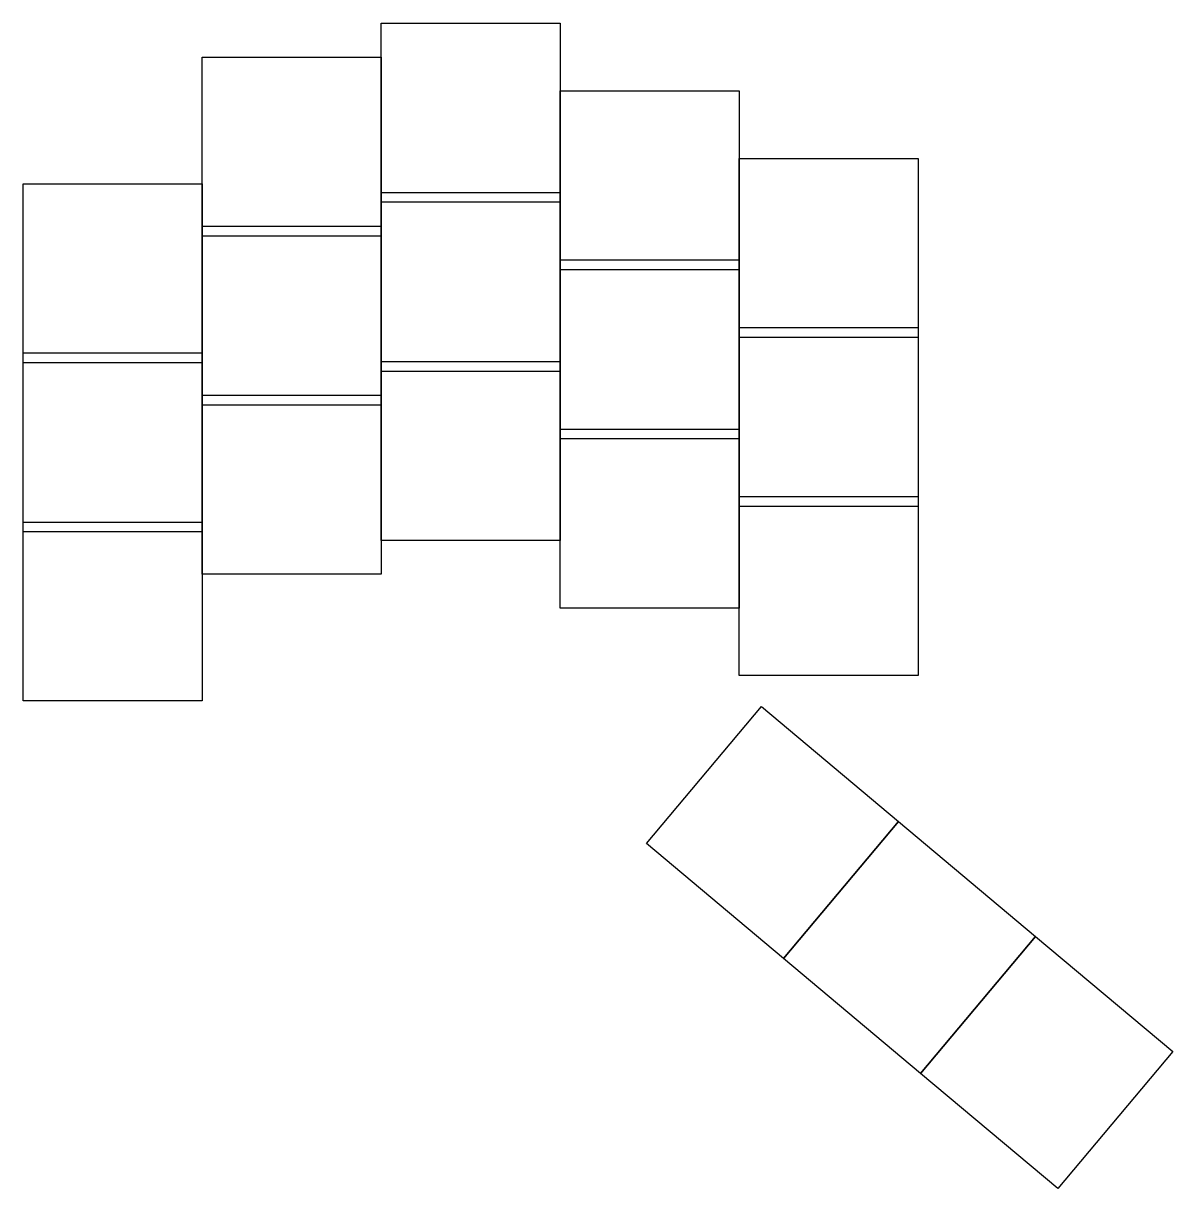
# Model space of a CAD drawing. Header units: millimetres. Extents: x 9 to 125, y -58 to 59.
import ezdxf

# ---------------------------------------------------------------- set-up
doc = ezdxf.new("R2010")
doc.units = ezdxf.units.MM

msp = doc.modelspace()

# ---------------------------------------------------------------- linework, layer by layer
for p, q in [((45, 59.15), (63, 59.15)), ((45, 41.15), (45, 59.15)), ((63, 59.15), (63, 41.15)), ((27, 55.75), (45, 55.75)), ((27, 37.75), (27, 55.75)), ((45, 55.75), (45, 37.75)), ((63, 52.35), (81, 52.35)), ((63, 34.35), (63, 52.35)), ((81, 52.35), (81, 34.35)), ((81, 45.55), (99, 45.55)), ((81, 27.55), (81, 45.55)), ((99, 45.55), (99, 27.55)), ((9, 43), (27, 43)), ((9, 25), (9, 43)), ((27, 43), (27, 25)), ((45, 42.15), (63, 42.15)), ((45, 24.15), (45, 42.15)), ((63, 41.15), (45, 41.15)), ((63, 42.15), (63, 24.15)), ((27, 38.75), (45, 38.75)), ((27, 20.75), (27, 38.75)), ((45, 38.75), (45, 20.75)), ((45, 37.75), (27, 37.75)), ((63, 35.35), (81, 35.35)), ((63, 17.35), (63, 35.35)), ((81, 35.35), (81, 17.35)), ((81, 34.35), (63, 34.35)), ((81, 28.55), (99, 28.55)), ((81, 10.55), (81, 28.55)), ((99, 28.55), (99, 10.55)), ((99, 27.55), (81, 27.55)), ((9, 26), (27, 26)), ((9, 8), (9, 26)), ((27, 26), (27, 8)), ((27, 25), (9, 25)), ((45, 25.15), (63, 25.15)), ((45, 7.15), (45, 25.15)), ((63, 25.15), (63, 7.15)), ((63, 24.15), (45, 24.15)), ((27, 21.75), (45, 21.75)), ((27, 3.75), (27, 21.75)), ((45, 21.75), (45, 3.75)), ((45, 20.75), (27, 20.75)), ((63, 18.35), (81, 18.35)), ((63, 0.35), (63, 18.35)), ((81, 18.35), (81, 0.35)), ((81, 17.35), (63, 17.35)), ((81, 11.55), (99, 11.55)), ((81, -6.45), (81, 11.55)), ((99, 10.55), (81, 10.55)), ((99, 11.55), (99, -6.45)), ((9, 9), (27, 9)), ((9, -9), (9, 9)), ((27, 9), (27, -9)), ((27, 8), (9, 8)), ((63, 7.15), (45, 7.15)), ((45, 3.75), (27, 3.75)), ((81, 0.35), (63, 0.35)), ((99, -6.45), (81, -6.45)), ((27, -9), (9, -9)), ((71.68, -23.33), (83.25, -9.54)), ((83.25, -9.54), (97.04, -21.11)), ((97.04, -21.11), (85.47, -34.9)), ((85.47, -34.9), (97.04, -21.11)), ((97.04, -21.11), (110.83, -32.68)), ((85.47, -34.9), (71.68, -23.33)), ((110.83, -32.68), (99.26, -46.47)), ((99.26, -46.47), (110.83, -32.68)), ((110.83, -32.68), (124.62, -44.25)), ((99.26, -46.47), (85.47, -34.9)), ((124.62, -44.25), (113.05, -58.04)), ((113.05, -58.04), (99.26, -46.47))]:
    msp.add_line(p, q)

doc.saveas('drawing.dxf')
